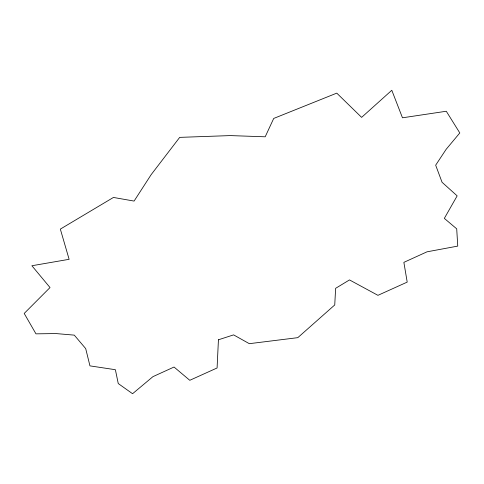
<?xml version="1.0" encoding="UTF-8"?>
<svg xmlns="http://www.w3.org/2000/svg" width="484" height="484" viewBox="0 0 484 484"><rect width="100%" height="100%" fill="white"/><g stroke="black" fill="none" stroke-linecap="round" stroke-linejoin="round"><path stroke-width="0.73" d="M218.435 339.786L217.086 367.973L189.788 380.303L174.04 367.035L152.938 376.649L132.568 393.722L118.253 383.552L115.38 369.709L89.951 365.874L85.698 348.595L74.282 335.134L55.969 333.567L35.961 333.845L24.2 313.438L50.021 287.55L31.89 265.74L69.121 259.315L60.337 229.107L113.444 197.448L134.086 201.078L151.171 174.633L179.703 137.371L230.233 135.593L265.196 136.797L273.714 118.441L336.767 93.134L361.621 117.376L391.798 90.278L402.476 117.8L446.284 111.253L459.8 132.949L446.145 149.32L435.673 165.189L442.067 182.293L457.156 195.863L444.33 218.387L456.708 228.835L457.749 246.102L427.015 251.819L403.868 262.364L407.207 282.111L377.944 295.331L349.496 279.921L335.624 288.325L334.746 304.944L297.793 337.657L249.327 343.676L233.603 334.88L218.435 339.786"/></g></svg>
